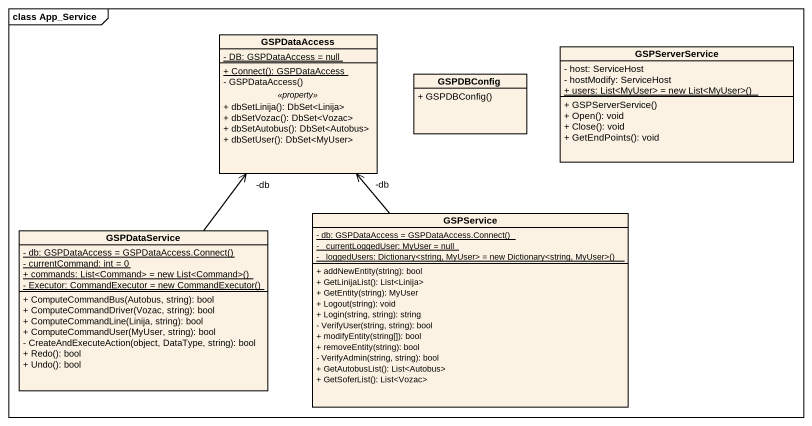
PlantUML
@startuml
mainframe class App_Service
hide circle
hide empty members
skinparam classAttributeIconSize 0
class GSPDataAccess {
  {static} - DB: GSPDataAccess = null
  --
  {static} + Connect(): GSPDataAccess
  - GSPDataAccess()
  .. <<property>> ..
  + dbSetLinija(): DbSet<Linija>
  + dbSetVozac(): DbSet<Vozac>
  + dbSetAutobus(): DbSet<Autobus>
  + dbSetUser(): DbSet<MyUser>
}
class GSPServerService {
  - host: ServiceHost
  - hostModify: ServiceHost
  {static} {field} + users: List<MyUser> = new List<MyUser>()
  + GSPServerService()
  + Open(): void
  + Close(): void
  + GetEndPoints(): void
}
class GSPDBConfig {
  + GSPDBConfig()
}
class GSPService {
  {static} {field} - db: GSPDataAccess = GSPDataAccess.Connect()
  {static} - _currentLoggedUser: MyUser = null
  {static} {field} - _loggedUsers: Dictionary<string, MyUser> = new Dictionary<string, MyUser>()
  + addNewEntity(string): bool
  + GetLinijaList(): List<Linija>
  + GetEntity(string): MyUser
  + Logout(string): void
  + Login(string, string): string
  - VerifyUser(string, string): bool
  + modifyEntity(string[]): bool
  + removeEntity(string): bool
  - VerifyAdmin(string, string): bool
  + GetAutobusList(): List<Autobus>
  + GetSoferList(): List<Vozac>
}
class GSPDataService {
  {static} {field} - db: GSPDataAccess = GSPDataAccess.Connect()
  {static} - currentCommand: int = 0
  {static} {field} + commands: List<Command> = new List<Command>()
  {static} {field} - Executor: CommandExecutor = new CommandExecutor()
  + ComputeCommandBus(Autobus, string): bool
  + ComputeCommandDriver(Vozac, string): bool
  + ComputeCommandLine(Linija, string): bool
  + ComputeCommandUser(MyUser, string): bool
  - CreateAndExecuteAction(object, DataType, string): bool
  + Redo(): bool
  + Undo(): bool
}
GSPService -up-> "-db" GSPDataAccess
GSPDataService -up-> "-db" GSPDataAccess
@enduml
